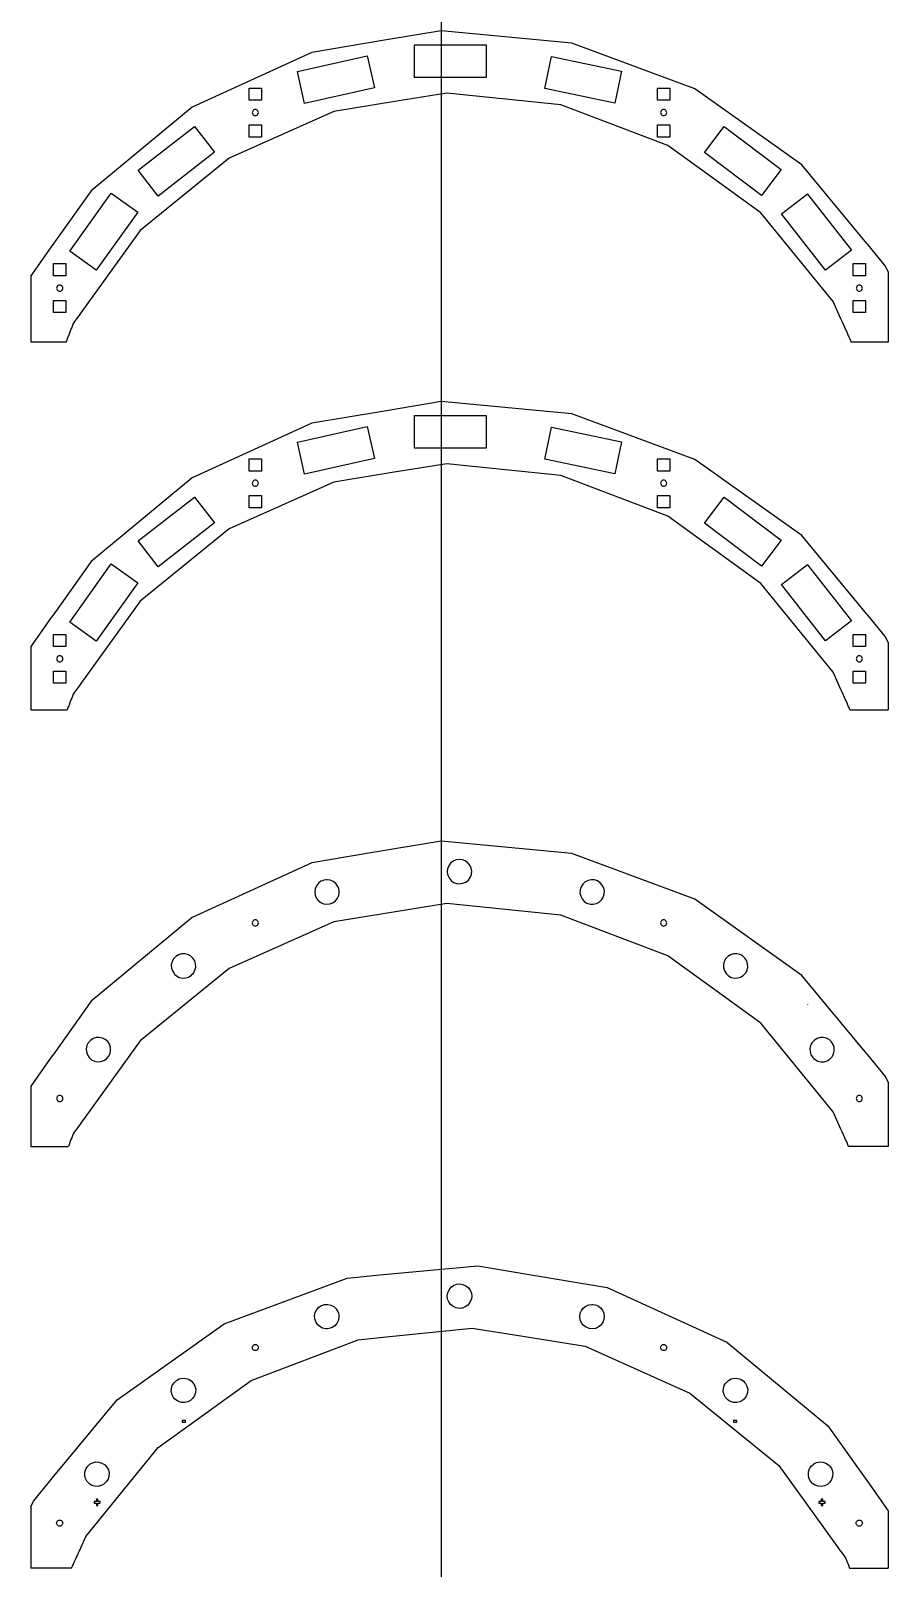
# Model space of a CAD drawing. Extents: x -935 to 1603, y -1243 to 219.
# Drawn here: x 116 to 536, y -1243 to -490 of the extents above; entities that cross this region are included whole.
import ezdxf

# ---------------------------------------------------------------- set-up
doc = ezdxf.new("R2010")
doc.units = 0
doc.header["$MEASUREMENT"] = 0
for name, color, linetype in [('+', 7, 'Continuous'), ('-', 7, 'Continuous'), ('-#1', 7, 'Continuous'), ('Layer0', 7, 'Continuous')]:
    doc.layers.add(name, color=color, linetype=linetype)

msp = doc.modelspace()

# ---------------------------------------------------------------- linework, layer by layer
at = {"layer": '+'}
for p, q in [((147.09, -1210.82), (147.09, -1211.56)), ((148.23, -1210.82), (147.09, -1210.82)), ((147.09, -1210.82, 0.2), (147.09, -1211.56, 0.2)), ((148.23, -1210.82, 0.2), (147.09, -1210.82, 0.2)), ((147.09, -1210.82), (147.09, -1210.82, 0.2)), ((147.09, -1211.56), (148.23, -1211.56)), ((147.09, -1211.56, 0.2), (148.23, -1211.56, 0.2)), ((147.09, -1211.56), (147.09, -1211.56, 0.2)), ((148.97, -1209.68), (148.23, -1209.68)), ((148.23, -1209.68), (148.23, -1210.82)), ((148.97, -1209.68, 0.2), (148.23, -1209.68, 0.2)), ((148.23, -1209.68, 0.2), (148.23, -1210.82, 0.2)), ((148.23, -1209.68), (148.23, -1209.68, 0.2)), ((148.23, -1210.82), (148.23, -1210.82, 0.2)), ((148.23, -1211.56), (148.23, -1212.7)), ((148.23, -1211.56, 0.2), (148.23, -1212.7, 0.2)), ((148.23, -1211.56), (148.23, -1211.56, 0.2)), ((148.97, -1210.82), (148.97, -1209.68)), ((148.97, -1210.82, 0.2), (148.97, -1209.68, 0.2)), ((148.97, -1209.68), (148.97, -1209.68, 0.2)), ((150.11, -1210.82), (148.97, -1210.82)), ((150.11, -1210.82, 0.2), (148.97, -1210.82, 0.2)), ((148.97, -1210.82), (148.97, -1210.82, 0.2)), ((148.97, -1212.7), (148.97, -1211.56)), ((148.97, -1211.56), (150.11, -1211.56)), ((148.97, -1212.7, 0.2), (148.97, -1211.56, 0.2)), ((148.97, -1211.56, 0.2), (150.11, -1211.56, 0.2)), ((148.97, -1211.56), (148.97, -1211.56, 0.2)), ((150.11, -1211.56), (150.11, -1210.82)), ((150.11, -1211.56, 0.2), (150.11, -1210.82, 0.2)), ((150.11, -1210.82), (150.11, -1210.82, 0.2)), ((150.11, -1211.56), (150.11, -1211.56, 0.2)), ((502.12, -1210.84), (502.12, -1211.58)), ((503.25, -1210.84), (502.12, -1210.84)), ((502.12, -1210.84, 0.2), (502.12, -1211.58, 0.2)), ((503.25, -1210.84, 0.2), (502.12, -1210.84, 0.2)), ((502.12, -1210.84), (502.12, -1210.84, 0.2)), ((502.12, -1211.58), (503.25, -1211.58)), ((502.12, -1211.58, 0.2), (503.25, -1211.58, 0.2)), ((502.12, -1211.58), (502.12, -1211.58, 0.2)), ((504, -1209.7), (503.25, -1209.7)), ((503.25, -1209.7), (503.25, -1210.84)), ((504, -1209.7, 0.2), (503.25, -1209.7, 0.2)), ((503.25, -1209.7, 0.2), (503.25, -1210.84, 0.2)), ((503.25, -1209.7), (503.25, -1209.7, 0.2)), ((503.25, -1210.84), (503.25, -1210.84, 0.2)), ((503.25, -1211.58), (503.25, -1212.72)), ((503.25, -1211.58, 0.2), (503.25, -1212.72, 0.2)), ((503.25, -1211.58), (503.25, -1211.58, 0.2)), ((504, -1210.84), (504, -1209.7)), ((504, -1210.84, 0.2), (504, -1209.7, 0.2)), ((504, -1209.7), (504, -1209.7, 0.2)), ((505.14, -1210.84), (504, -1210.84)), ((505.14, -1210.84, 0.2), (504, -1210.84, 0.2)), ((504, -1210.84), (504, -1210.84, 0.2)), ((504, -1212.72), (504, -1211.58)), ((504, -1211.58), (505.14, -1211.58)), ((504, -1212.72, 0.2), (504, -1211.58, 0.2)), ((504, -1211.58, 0.2), (505.14, -1211.58, 0.2)), ((504, -1211.58), (504, -1211.58, 0.2)), ((505.14, -1211.58), (505.14, -1210.84)), ((505.14, -1211.58, 0.2), (505.14, -1210.84, 0.2)), ((505.14, -1210.84), (505.14, -1210.84, 0.2)), ((505.14, -1211.58), (505.14, -1211.58, 0.2)), ((148.23, -1212.7), (148.97, -1212.7)), ((148.23, -1212.7, 0.2), (148.97, -1212.7, 0.2)), ((148.23, -1212.7), (148.23, -1212.7, 0.2)), ((148.97, -1212.7), (148.97, -1212.7, 0.2)), ((503.25, -1212.72), (504, -1212.72)), ((503.25, -1212.72, 0.2), (504, -1212.72, 0.2)), ((503.25, -1212.72), (503.25, -1212.72, 0.2)), ((504, -1212.72), (504, -1212.72, 0.2))]:
    msp.add_line(p, q, dxfattribs=at)
at = {"layer": '-'}
for p, q in [((460.25, -1171.08), (460.25, -1171.92)), ((461.95, -1171.08), (460.25, -1171.08)), ((460.25, -1171.08, 0.2), (460.25, -1171.92, 0.2)), ((461.95, -1171.08, 0.2), (460.25, -1171.08, 0.2)), ((460.25, -1171.08), (460.25, -1171.08, 0.2)), ((460.25, -1171.92), (461.95, -1171.92)), ((460.25, -1171.92, 0.2), (461.95, -1171.92, 0.2)), ((460.25, -1171.92), (460.25, -1171.92, 0.2)), ((461.95, -1171.92), (461.95, -1171.08)), ((461.95, -1171.92, 0.2), (461.95, -1171.08, 0.2)), ((461.95, -1171.08), (461.95, -1171.08, 0.2)), ((461.95, -1171.92), (461.95, -1171.92, 0.2))]:
    msp.add_line(p, q, dxfattribs=at)
at = {"layer": '-#1'}
for p, q in [((190.25, -1171.08), (190.25, -1171.92)), ((191.95, -1171.08), (190.25, -1171.08)), ((190.25, -1171.08, 0.2), (190.25, -1171.92, 0.2)), ((191.95, -1171.08, 0.2), (190.25, -1171.08, 0.2)), ((190.25, -1171.08), (190.25, -1171.08, 0.2)), ((190.25, -1171.92), (191.95, -1171.92)), ((190.25, -1171.92, 0.2), (191.95, -1171.92, 0.2)), ((190.25, -1171.92), (190.25, -1171.92, 0.2)), ((191.95, -1171.92), (191.95, -1171.08)), ((191.95, -1171.92, 0.2), (191.95, -1171.08, 0.2)), ((191.95, -1171.08), (191.95, -1171.08, 0.2)), ((191.95, -1171.92), (191.95, -1171.92, 0.2))]:
    msp.add_line(p, q, dxfattribs=at)
at = {"linetype": 'ByBlock'}
msp.add_xline((317.12, -282.67), (0, -1), dxfattribs=at)
at = {"layer": 'Layer0'}
for p, q in [((290.38, -494.79), (253.71, -500.98)), ((317.12, -490.27), (290.38, -494.79)), ((381.14, -496.34), (317.12, -490.27)), ((441.42, -518.76), (381.14, -496.34)), ((253.71, -500.98), (195.23, -527.74)), ((246.74, -510.26), (280.89, -502.56)), ((280.89, -502.56), (284.41, -518.17)), ((304.1, -513.2), (304.1, -497.2)), ((304.1, -497.2), (339.1, -497.2)), ((339.1, -497.2), (339.1, -513.2)), ((367.93, -518.54), (371.2, -502.88)), ((371.2, -502.88), (405.46, -510.03)), ((250.26, -525.87), (246.74, -510.26)), ((405.46, -510.03), (402.19, -525.69)), ((223.1, -524.36), (223.1, -518.36)), ((223.1, -518.36), (229.1, -518.36)), ((229.1, -518.36), (229.1, -524.36)), ((284.41, -518.17), (250.26, -525.87)), ((339.1, -513.2), (304.1, -513.2)), ((402.19, -525.69), (367.93, -518.54)), ((423.1, -524.36), (423.1, -518.36)), ((423.1, -518.36), (429.1, -518.36)), ((429.1, -518.36), (429.1, -524.36)), ((493.83, -556.03), (441.42, -518.76)), ((229.1, -524.36), (223.1, -524.36)), ((295.45, -524.79), (264.51, -529.77)), ((319.92, -520.85), (295.45, -524.79)), ((375.75, -526.57), (319.92, -520.85)), ((428.2, -546.55), (375.75, -526.57)), ((429.1, -524.36), (423.1, -524.36)), ((195.23, -527.74), (145.67, -568.73)), ((264.51, -529.77), (213.29, -552.73)), ((224.65, -529.97), (224.6, -530.36)), ((224.6, -530.36), (224.65, -530.75)), ((224.8, -529.61), (224.65, -529.97)), ((224.65, -530.75), (224.73, -530.93)), ((224.73, -530.93), (224.8, -531.11)), ((225.04, -529.3), (224.8, -529.61)), ((224.8, -531.11), (225.04, -531.42)), ((225.35, -529.06), (225.04, -529.3)), ((225.04, -531.42), (225.35, -531.66)), ((225.72, -528.91), (225.35, -529.06)), ((225.35, -531.66), (225.72, -531.81)), ((226.1, -528.86), (225.72, -528.91)), ((225.72, -531.81), (226.1, -531.86)), ((226.49, -528.91), (226.1, -528.86)), ((226.1, -531.86), (226.49, -531.81)), ((226.85, -529.06), (226.49, -528.91)), ((226.49, -531.81), (226.85, -531.66)), ((227.16, -529.3), (226.85, -529.06)), ((226.85, -531.66), (227.16, -531.42)), ((227.4, -529.61), (227.16, -529.3)), ((227.16, -531.42), (227.4, -531.11)), ((227.48, -529.79), (227.4, -529.61)), ((227.4, -531.11), (227.55, -530.75)), ((227.55, -529.97), (227.48, -529.79)), ((227.6, -530.36), (227.55, -529.97)), ((227.55, -530.75), (227.6, -530.36)), ((424.65, -529.97), (424.6, -530.36)), ((424.6, -530.36), (424.65, -530.75)), ((424.73, -529.79), (424.65, -529.97)), ((424.65, -530.75), (424.8, -531.11)), ((424.8, -529.61), (424.73, -529.79)), ((425.04, -529.3), (424.8, -529.61)), ((424.8, -531.11), (425.04, -531.42)), ((425.35, -529.06), (425.04, -529.3)), ((425.04, -531.42), (425.35, -531.66)), ((425.72, -528.91), (425.35, -529.06)), ((425.35, -531.66), (425.72, -531.81)), ((426.1, -528.86), (425.72, -528.91)), ((425.72, -531.81), (426.1, -531.86)), ((426.49, -528.91), (426.1, -528.86)), ((426.1, -531.86), (426.49, -531.81)), ((426.85, -529.06), (426.49, -528.91)), ((426.49, -531.81), (426.85, -531.66)), ((427.16, -529.3), (426.85, -529.06)), ((426.85, -531.66), (427.16, -531.42)), ((427.4, -529.61), (427.16, -529.3)), ((427.16, -531.42), (427.4, -531.11)), ((427.55, -529.97), (427.4, -529.61)), ((427.4, -531.11), (427.48, -530.93)), ((427.48, -530.93), (427.55, -530.75)), ((427.6, -530.36), (427.55, -529.97)), ((427.55, -530.75), (427.6, -530.36)), ((168.66, -558.6), (196.28, -537.1)), ((196.28, -537.1), (206.11, -549.73)), ((223.1, -536.36), (229.1, -536.36)), ((223.1, -542.36), (223.1, -536.36)), ((229.1, -536.36), (229.1, -542.36)), ((423.1, -536.36), (429.1, -536.36)), ((423.1, -542.36), (423.1, -536.36)), ((429.1, -536.36), (429.1, -542.36)), ((446.11, -549.94), (455.76, -537.18)), ((455.76, -537.18), (483.68, -558.29)), ((206.11, -549.73), (178.49, -571.23)), ((229.1, -542.36), (223.1, -542.36)), ((429.1, -542.36), (423.1, -542.36)), ((473.7, -579.42), (428.2, -546.55)), ((213.29, -552.73), (169.77, -588.17)), ((474.02, -571.05), (446.11, -549.94)), ((525.58, -594.42), (493.83, -556.03)), ((178.49, -571.23), (168.66, -558.6)), ((483.68, -558.29), (474.02, -571.05)), ((145.67, -568.73), (127.41, -594.41)), ((135.18, -598.33), (155.56, -569.87)), ((155.56, -569.87), (168.57, -579.19)), ((483.87, -580.01), (496.48, -570.16)), ((496.48, -570.16), (496.55, -570.25)), ((496.55, -570.25), (518.03, -597.74)), ((168.57, -579.19), (148.19, -607.64)), ((509.13, -622.95), (473.7, -579.42)), ((505.42, -607.59), (483.87, -580.01)), ((127.41, -594.41), (126.16, -596.17)), ((169.77, -588.17), (140.62, -628.5)), ((526.05, -594.98), (525.58, -594.42)), ((534.81, -605.59), (526.05, -594.98)), ((126.16, -596.17), (116.11, -610.31)), ((148.19, -607.64), (135.18, -598.33)), ((518.03, -597.74), (505.42, -607.59)), ((127.29, -604.37), (133.29, -604.37)), ((127.29, -610.37), (127.29, -604.37)), ((133.29, -604.37), (133.29, -610.37)), ((518.94, -604.37), (524.94, -604.37)), ((518.94, -610.37), (518.94, -604.37)), ((524.94, -604.37), (524.94, -610.37)), ((536.1, -608.4), (534.81, -605.59)), ((536.1, -608.4), (536.1, -642.76)), ((116.11, -610.31), (116.11, -642.76)), ((133.29, -610.37), (127.29, -610.37)), ((128.84, -615.98), (128.79, -616.37)), ((128.79, -616.37), (128.84, -616.75)), ((128.99, -615.62), (128.84, -615.98)), ((128.84, -616.75), (128.99, -617.12)), ((129.23, -615.3), (128.99, -615.62)), ((128.99, -617.12), (129.23, -617.43)), ((129.54, -615.07), (129.23, -615.3)), ((129.23, -617.43), (129.38, -617.55)), ((129.38, -617.55), (129.54, -617.66)), ((129.9, -614.92), (129.54, -615.07)), ((130.29, -614.87), (129.9, -614.92)), ((130.68, -614.92), (130.29, -614.87)), ((131.04, -615.07), (130.68, -614.92)), ((131.2, -615.19), (131.04, -615.07)), ((131.04, -617.66), (131.35, -617.43)), ((131.35, -615.3), (131.2, -615.19)), ((131.59, -615.62), (131.35, -615.3)), ((131.35, -617.43), (131.59, -617.12)), ((131.74, -615.98), (131.59, -615.62)), ((131.59, -617.12), (131.74, -616.75)), ((131.79, -616.37), (131.74, -615.98)), ((131.74, -616.75), (131.79, -616.37)), ((524.94, -610.37), (518.94, -610.37)), ((520.49, -615.98), (520.44, -616.37)), ((520.44, -616.37), (520.49, -616.75)), ((520.64, -615.62), (520.49, -615.98)), ((520.49, -616.75), (520.64, -617.12)), ((520.88, -615.3), (520.64, -615.62)), ((520.64, -617.12), (520.88, -617.43)), ((521.19, -615.07), (520.88, -615.3)), ((520.88, -617.43), (521.19, -617.66)), ((521.55, -614.92), (521.19, -615.07)), ((521.94, -614.87), (521.55, -614.92)), ((522.33, -614.92), (521.94, -614.87)), ((522.69, -615.07), (522.33, -614.92)), ((523, -615.3), (522.69, -615.07)), ((522.69, -617.66), (523, -617.43)), ((523.24, -615.62), (523, -615.3)), ((523, -617.43), (523.24, -617.12)), ((523.39, -615.98), (523.24, -615.62)), ((523.24, -617.12), (523.39, -616.75)), ((523.44, -616.37), (523.39, -615.98)), ((523.39, -616.75), (523.44, -616.37)), ((127.29, -622.37), (133.29, -622.37)), ((127.29, -628.37), (127.29, -622.37)), ((129.54, -617.66), (129.9, -617.81)), ((129.9, -617.81), (130.29, -617.87)), ((130.29, -617.87), (130.68, -617.81)), ((130.68, -617.81), (131.04, -617.66)), ((133.29, -622.37), (133.29, -628.37)), ((511.62, -628.5), (509.13, -622.95)), ((518.94, -628.37), (518.94, -622.37)), ((518.94, -622.37), (524.94, -622.37)), ((521.19, -617.66), (521.55, -617.81)), ((521.55, -617.81), (521.94, -617.87)), ((521.94, -617.87), (522.33, -617.81)), ((522.33, -617.81), (522.69, -617.66)), ((524.94, -622.37), (524.94, -628.37)), ((133.29, -628.37), (127.29, -628.37)), ((138.57, -631.34), (137.54, -632.76)), ((139.6, -629.92), (138.57, -631.34)), ((140.62, -628.5), (139.6, -629.92)), ((512.25, -629.92), (511.62, -628.5)), ((512.89, -631.34), (512.25, -629.92)), ((513.53, -632.76), (512.89, -631.34)), ((524.94, -628.37), (518.94, -628.37)), ((134.51, -639.92), (133.99, -641.28)), ((134.53, -639.86), (134.51, -639.92)), ((135.05, -638.5), (134.53, -639.86)), ((135.07, -638.44), (135.05, -638.5)), ((135.61, -637.02), (135.07, -638.44)), ((135.81, -636.5), (135.61, -637.02)), ((136.15, -635.6), (135.81, -636.5)), ((136.7, -634.18), (136.15, -635.6)), ((136.89, -633.66), (136.7, -634.18)), ((137.54, -632.76), (136.89, -633.66)), ((514.16, -634.18), (513.53, -632.76)), ((514.8, -635.6), (514.16, -634.18)), ((515.2, -636.5), (514.8, -635.6)), ((515.44, -637.02), (515.2, -636.5)), ((516.07, -638.44), (515.44, -637.02)), ((516.1, -638.5), (516.07, -638.44)), ((516.71, -639.86), (516.1, -638.5)), ((516.74, -639.92), (516.71, -639.86)), ((517.35, -641.28), (516.74, -639.92)), ((133.43, -642.76), (116.11, -642.76)), ((133.45, -642.7), (133.43, -642.76)), ((133.97, -641.34), (133.45, -642.7)), ((133.99, -641.28), (133.97, -641.34)), ((517.37, -641.34), (517.35, -641.28)), ((517.98, -642.7), (517.37, -641.34)), ((518.01, -642.76), (517.98, -642.7)), ((536.1, -642.76), (518.01, -642.76)), ((289.3, -676.57), (253.71, -682.58)), ((317.12, -671.87), (289.3, -676.57)), ((381.14, -677.94), (317.12, -671.87)), ((253.71, -682.58), (195.23, -709.34)), ((246.74, -691.86), (280.89, -684.16)), ((280.89, -684.16), (284.41, -699.77)), ((304.1, -678.8), (339.1, -678.8)), ((304.1, -694.8), (304.1, -678.8)), ((339.1, -678.8), (339.1, -694.8)), ((367.93, -700.14), (371.2, -684.48)), ((371.2, -684.48), (405.46, -691.63)), ((441.42, -700.36), (381.14, -677.94)), ((250.26, -707.47), (246.74, -691.86)), ((405.46, -691.63), (402.19, -707.29)), ((223.1, -705.96), (223.1, -699.96)), ((223.1, -699.96), (229.1, -699.96)), ((229.1, -699.96), (229.1, -705.96)), ((284.41, -699.77), (250.26, -707.47)), ((339.1, -694.8), (304.1, -694.8)), ((402.19, -707.29), (367.93, -700.14)), ((423.1, -705.96), (423.1, -699.96)), ((423.1, -699.96), (429.1, -699.96)), ((429.1, -699.96), (429.1, -705.96)), ((493.83, -737.63), (441.42, -700.36)), ((229.1, -705.96), (223.1, -705.96)), ((294.14, -706.6), (264.51, -711.37)), ((319.92, -702.45), (294.14, -706.6)), ((375.75, -708.17), (319.92, -702.45)), ((429.1, -705.96), (423.1, -705.96)), ((195.23, -709.34), (145.67, -750.33)), ((264.51, -711.37), (213.29, -734.33)), ((224.65, -711.57), (224.6, -711.96)), ((224.6, -711.96), (224.65, -712.35)), ((224.8, -711.21), (224.65, -711.57)), ((224.65, -712.35), (224.73, -712.53)), ((224.73, -712.53), (224.8, -712.71)), ((225.04, -710.9), (224.8, -711.21)), ((224.8, -712.71), (225.04, -713.02)), ((225.35, -710.66), (225.04, -710.9)), ((225.04, -713.02), (225.35, -713.26)), ((225.72, -710.51), (225.35, -710.66)), ((225.35, -713.26), (225.72, -713.41)), ((226.1, -710.46), (225.72, -710.51)), ((225.72, -713.41), (226.1, -713.46)), ((226.49, -710.51), (226.1, -710.46)), ((226.1, -713.46), (226.49, -713.41)), ((226.85, -710.66), (226.49, -710.51)), ((226.49, -713.41), (226.85, -713.26)), ((227.16, -710.9), (226.85, -710.66)), ((226.85, -713.26), (227.16, -713.02)), ((227.4, -711.21), (227.16, -710.9)), ((227.16, -713.02), (227.4, -712.71)), ((227.48, -711.39), (227.4, -711.21)), ((227.4, -712.71), (227.55, -712.35)), ((227.55, -711.57), (227.48, -711.39)), ((227.6, -711.96), (227.55, -711.57)), ((227.55, -712.35), (227.6, -711.96)), ((428.2, -728.15), (375.75, -708.17)), ((424.65, -711.57), (424.6, -711.96)), ((424.6, -711.96), (424.65, -712.35)), ((424.73, -711.39), (424.65, -711.57)), ((424.65, -712.35), (424.8, -712.71)), ((424.8, -711.21), (424.73, -711.39)), ((425.04, -710.9), (424.8, -711.21)), ((424.8, -712.71), (425.04, -713.02)), ((425.35, -710.66), (425.04, -710.9)), ((425.04, -713.02), (425.35, -713.26)), ((425.72, -710.51), (425.35, -710.66)), ((425.35, -713.26), (425.72, -713.41)), ((426.1, -710.46), (425.72, -710.51)), ((425.72, -713.41), (426.1, -713.46)), ((426.49, -710.51), (426.1, -710.46)), ((426.1, -713.46), (426.49, -713.41)), ((426.85, -710.66), (426.49, -710.51)), ((426.49, -713.41), (426.85, -713.26)), ((427.16, -710.9), (426.85, -710.66)), ((426.85, -713.26), (427.16, -713.02)), ((427.4, -711.21), (427.16, -710.9)), ((427.16, -713.02), (427.4, -712.71)), ((427.55, -711.57), (427.4, -711.21)), ((427.4, -712.71), (427.48, -712.53)), ((427.48, -712.53), (427.55, -712.35)), ((427.6, -711.96), (427.55, -711.57)), ((427.55, -712.35), (427.6, -711.96)), ((168.66, -740.2), (196.28, -718.7)), ((196.28, -718.7), (206.11, -731.33)), ((223.1, -717.96), (229.1, -717.96)), ((223.1, -723.96), (223.1, -717.96)), ((229.1, -717.96), (229.1, -723.96)), ((423.1, -717.96), (429.1, -717.96)), ((423.1, -723.96), (423.1, -717.96)), ((429.1, -717.96), (429.1, -723.96)), ((446.11, -731.54), (455.76, -718.78)), ((455.76, -718.78), (483.68, -739.89)), ((229.1, -723.96), (223.1, -723.96)), ((429.1, -723.96), (423.1, -723.96)), ((473.7, -761.02), (428.2, -728.15)), ((213.29, -734.33), (169.77, -769.77)), ((206.11, -731.33), (178.49, -752.83)), ((474.02, -752.65), (446.11, -731.54)), ((525.58, -776.02), (493.83, -737.63)), ((178.49, -752.83), (168.66, -740.2)), ((483.68, -739.89), (474.02, -752.65)), ((145.67, -750.33), (127.41, -776.01)), ((135.18, -779.93), (155.56, -751.47)), ((155.56, -751.47), (168.57, -760.79)), ((483.87, -761.61), (496.48, -751.76)), ((496.48, -751.76), (496.55, -751.85)), ((496.55, -751.85), (518.03, -779.34)), ((168.57, -760.79), (148.19, -789.24)), ((509.13, -804.55), (473.7, -761.02)), ((505.42, -789.19), (483.87, -761.61)), ((169.77, -769.77), (140.62, -810.1)), ((126.16, -777.77), (116.11, -791.91)), ((127.41, -776.01), (126.16, -777.77)), ((148.19, -789.24), (135.18, -779.93)), ((518.03, -779.34), (505.42, -789.19)), ((526.05, -776.58), (525.58, -776.02)), ((534.81, -787.19), (526.05, -776.58)), ((127.29, -785.97), (133.29, -785.97)), ((127.29, -791.97), (127.29, -785.97)), ((133.29, -785.97), (133.29, -791.97)), ((518.94, -785.97), (524.94, -785.97)), ((518.94, -791.97), (518.94, -785.97)), ((524.94, -785.97), (524.94, -791.97)), ((536.1, -790), (534.81, -787.19)), ((536.1, -790), (536.1, -822.94)), ((116.11, -791.91), (116.11, -822.94)), ((133.29, -791.97), (127.29, -791.97)), ((128.84, -797.58), (128.79, -797.97)), ((128.79, -797.97), (128.84, -798.35)), ((128.99, -797.22), (128.84, -797.58)), ((128.84, -798.35), (128.99, -798.72)), ((129.23, -796.9), (128.99, -797.22)), ((129.54, -796.67), (129.23, -796.9)), ((129.9, -796.52), (129.54, -796.67)), ((130.29, -796.47), (129.9, -796.52)), ((130.68, -796.52), (130.29, -796.47)), ((131.04, -796.67), (130.68, -796.52)), ((131.2, -796.79), (131.04, -796.67)), ((131.35, -796.9), (131.2, -796.79)), ((131.59, -797.22), (131.35, -796.9)), ((131.74, -797.58), (131.59, -797.22)), ((131.59, -798.72), (131.74, -798.35)), ((131.79, -797.97), (131.74, -797.58)), ((131.74, -798.35), (131.79, -797.97)), ((524.94, -791.97), (518.94, -791.97)), ((520.49, -797.58), (520.44, -797.97)), ((520.44, -797.97), (520.49, -798.35)), ((520.64, -797.22), (520.49, -797.58)), ((520.49, -798.35), (520.64, -798.72)), ((520.88, -796.9), (520.64, -797.22)), ((521.19, -796.67), (520.88, -796.9)), ((521.55, -796.52), (521.19, -796.67)), ((521.94, -796.47), (521.55, -796.52)), ((522.33, -796.52), (521.94, -796.47)), ((522.69, -796.67), (522.33, -796.52)), ((523, -796.9), (522.69, -796.67)), ((523.24, -797.22), (523, -796.9)), ((523.39, -797.58), (523.24, -797.22)), ((523.24, -798.72), (523.39, -798.35)), ((523.44, -797.97), (523.39, -797.58)), ((523.39, -798.35), (523.44, -797.97)), ((127.29, -803.97), (133.29, -803.97)), ((127.29, -809.97), (127.29, -803.97)), ((128.99, -798.72), (129.23, -799.03)), ((129.23, -799.03), (129.38, -799.15)), ((129.38, -799.15), (129.54, -799.26)), ((129.54, -799.26), (129.9, -799.41)), ((129.9, -799.41), (130.29, -799.47)), ((130.29, -799.47), (130.68, -799.41)), ((130.68, -799.41), (131.04, -799.26)), ((131.04, -799.26), (131.35, -799.03)), ((131.35, -799.03), (131.59, -798.72)), ((133.29, -803.97), (133.29, -809.97)), ((511.62, -810.1), (509.13, -804.55)), ((518.94, -809.97), (518.94, -803.97)), ((518.94, -803.97), (524.94, -803.97)), ((520.64, -798.72), (520.88, -799.03)), ((520.88, -799.03), (521.19, -799.26)), ((521.19, -799.26), (521.55, -799.41)), ((521.55, -799.41), (521.94, -799.47)), ((521.94, -799.47), (522.33, -799.41)), ((522.33, -799.41), (522.69, -799.26)), ((522.69, -799.26), (523, -799.03)), ((523, -799.03), (523.24, -798.72)), ((524.94, -803.97), (524.94, -809.97)), ((133.29, -809.97), (127.29, -809.97)), ((138.57, -812.94), (137.54, -814.36)), ((139.6, -811.52), (138.57, -812.94)), ((140.62, -810.1), (139.6, -811.52)), ((512.25, -811.52), (511.62, -810.1)), ((512.89, -812.94), (512.25, -811.52)), ((513.53, -814.36), (512.89, -812.94)), ((524.94, -809.97), (518.94, -809.97)), ((135.05, -820.1), (134.53, -821.46)), ((135.07, -820.04), (135.05, -820.1)), ((135.61, -818.62), (135.07, -820.04)), ((135.81, -818.1), (135.61, -818.62)), ((136.15, -817.2), (135.81, -818.1)), ((136.7, -815.78), (136.15, -817.2)), ((136.89, -815.26), (136.7, -815.78)), ((137.54, -814.36), (136.89, -815.26)), ((514.16, -815.78), (513.53, -814.36)), ((514.8, -817.2), (514.16, -815.78)), ((515.2, -818.1), (514.8, -817.2)), ((515.44, -818.62), (515.2, -818.1)), ((516.07, -820.04), (515.44, -818.62)), ((516.1, -820.1), (516.07, -820.04)), ((516.71, -821.46), (516.1, -820.1)), ((116.11, -822.94), (133.97, -822.94)), ((133.99, -822.88), (133.97, -822.94)), ((134.51, -821.52), (133.99, -822.88)), ((134.53, -821.46), (134.51, -821.52)), ((516.74, -821.52), (516.71, -821.46)), ((517.35, -822.88), (516.74, -821.52)), ((517.37, -822.94), (517.35, -822.88)), ((517.37, -822.94), (536.1, -822.94)), ((317.12, -887.27), (282.72, -893.08)), ((381.14, -893.34), (317.12, -887.27)), ((282.72, -893.08), (253.71, -897.98)), ((325.94, -896.2), (324.4, -896.45)), ((327.5, -896.37), (325.94, -896.2)), ((441.42, -915.76), (381.14, -893.34)), ((253.71, -897.98), (195.23, -924.74)), ((320.27, -900.8), (320.11, -902.36)), ((320.11, -902.36), (320.29, -903.53)), ((320.83, -899.34), (320.27, -900.8)), ((320.29, -903.53), (320.35, -903.91)), ((321.75, -898.07), (320.83, -899.34)), ((322.97, -897.09), (321.75, -898.07)), ((324.4, -896.45), (322.97, -897.09)), ((328.96, -896.93), (327.5, -896.37)), ((330.23, -897.85), (328.96, -896.93)), ((331.22, -899.06), (330.23, -897.85)), ((331.86, -900.49), (331.22, -899.06)), ((331.38, -905.06), (331.94, -903.6)), ((332.1, -902.04), (331.86, -900.49)), ((331.94, -903.6), (331.95, -903.53)), ((331.95, -903.53), (332.1, -902.04)), ((255.41, -910.57), (255.19, -912.12)), ((256.03, -909.14), (255.41, -910.57)), ((257, -907.91), (256.03, -909.14)), ((258.26, -906.97), (257, -907.91)), ((259.03, -906.66), (258.26, -906.97)), ((259.71, -906.39), (259.03, -906.66)), ((260.8, -906.26), (259.71, -906.39)), ((261.27, -906.21), (260.8, -906.26)), ((262.82, -906.43), (261.27, -906.21)), ((264.26, -907.05), (262.82, -906.43)), ((265.48, -908.02), (264.26, -907.05)), ((266.42, -909.28), (265.48, -908.02)), ((266.93, -910.55), (266.42, -909.28)), ((267, -910.73), (266.93, -910.55)), ((267.18, -912.29), (267, -910.73)), ((320.35, -903.91), (320.99, -905.34)), ((320.99, -905.34), (321.97, -906.55)), ((321.97, -906.55), (323.24, -907.47)), ((323.24, -907.47), (324.7, -908.03)), ((324.7, -908.03), (325.17, -908.08)), ((325.17, -908.08), (326.26, -908.2)), ((326.26, -908.2), (326.98, -908.08)), ((326.98, -908.08), (327.81, -907.95)), ((327.81, -907.95), (329.24, -907.31)), ((329.24, -907.31), (330.46, -906.33)), ((330.46, -906.33), (331.38, -905.06)), ((385.2, -911.13), (385.12, -912.7)), ((385.38, -910.56), (385.2, -911.13)), ((385.68, -909.64), (385.38, -910.56)), ((386.53, -908.33), (385.68, -909.64)), ((387.69, -907.27), (386.53, -908.33)), ((389.08, -906.56), (387.69, -907.27)), ((390.61, -906.23), (389.08, -906.56)), ((392.17, -906.3), (390.61, -906.23)), ((393.67, -906.78), (392.17, -906.3)), ((394.98, -907.63), (393.67, -906.78)), ((396.04, -908.79), (394.98, -907.63)), ((396.75, -910.18), (396.04, -908.79)), ((397.08, -911.71), (396.75, -910.18)), ((255.19, -912.12), (255.37, -913.68)), ((255.37, -913.68), (255.9, -915.02)), ((255.9, -915.02), (255.95, -915.13)), ((255.95, -915.13), (256.88, -916.39)), ((256.88, -916.39), (258.11, -917.36)), ((258.11, -917.36), (259.55, -917.98)), ((259.55, -917.98), (261.1, -918.2)), ((261.1, -918.2), (262.66, -918.02)), ((262.66, -918.02), (264.11, -917.44)), ((264.11, -917.44), (265.37, -916.51)), ((265.37, -916.51), (266.34, -915.28)), ((266.34, -915.28), (266.96, -913.84)), ((266.96, -913.84), (267.18, -912.29)), ((319.92, -917.85), (287.78, -923.02)), ((375.75, -923.57), (319.92, -917.85)), ((385.12, -912.7), (385.46, -914.23)), ((385.46, -914.23), (386.17, -915.62)), ((386.17, -915.62), (387.22, -916.78)), ((387.22, -916.78), (388.54, -917.63)), ((388.54, -917.63), (388.99, -917.77)), ((388.99, -917.77), (390.03, -918.11)), ((390.03, -918.11), (390.76, -918.14)), ((390.76, -918.14), (391.6, -918.19)), ((391.6, -918.19), (393.13, -917.85)), ((393.13, -917.85), (394.52, -917.14)), ((394.52, -917.14), (395.68, -916.08)), ((395.68, -916.08), (396.35, -915.04)), ((396.35, -915.04), (396.53, -914.77)), ((396.53, -914.77), (397.01, -913.28)), ((397.01, -913.28), (397.08, -911.71)), ((493.83, -953.03), (441.42, -915.76)), ((195.23, -924.74), (145.67, -965.73)), ((225.04, -926.3), (224.8, -926.61)), ((225.35, -926.06), (225.04, -926.3)), ((225.72, -925.91), (225.35, -926.06)), ((226.1, -925.86), (225.72, -925.91)), ((226.49, -925.91), (226.1, -925.86)), ((226.85, -926.06), (226.49, -925.91)), ((227.16, -926.3), (226.85, -926.06)), ((227.4, -926.61), (227.16, -926.3)), ((287.78, -923.02), (264.51, -926.77)), ((428.2, -943.55), (375.75, -923.57)), ((425.04, -926.3), (424.8, -926.61)), ((425.35, -926.06), (425.04, -926.3)), ((425.72, -925.91), (425.35, -926.06)), ((426.1, -925.86), (425.72, -925.91)), ((426.49, -925.91), (426.1, -925.86)), ((426.85, -926.06), (426.49, -925.91)), ((427.16, -926.3), (426.85, -926.06)), ((427.4, -926.61), (427.16, -926.3)), ((264.51, -926.77), (213.29, -949.73)), ((224.65, -926.97), (224.6, -927.36)), ((224.6, -927.36), (224.65, -927.75)), ((224.8, -926.61), (224.65, -926.97)), ((224.65, -927.75), (224.73, -927.93)), ((224.73, -927.93), (224.8, -928.11)), ((224.8, -928.11), (225.04, -928.42)), ((225.04, -928.42), (225.35, -928.66)), ((225.35, -928.66), (225.72, -928.81)), ((225.72, -928.81), (226.1, -928.86)), ((226.1, -928.86), (226.49, -928.81)), ((226.49, -928.81), (226.85, -928.66)), ((226.85, -928.66), (227.16, -928.42)), ((227.16, -928.42), (227.4, -928.11)), ((227.48, -926.79), (227.4, -926.61)), ((227.4, -928.11), (227.55, -927.75)), ((227.55, -926.97), (227.48, -926.79)), ((227.6, -927.36), (227.55, -926.97)), ((227.55, -927.75), (227.6, -927.36)), ((424.65, -926.97), (424.6, -927.36)), ((424.6, -927.36), (424.65, -927.75)), ((424.73, -926.79), (424.65, -926.97)), ((424.65, -927.75), (424.8, -928.11)), ((424.8, -926.61), (424.73, -926.79)), ((424.8, -928.11), (425.04, -928.42)), ((425.04, -928.42), (425.35, -928.66)), ((425.35, -928.66), (425.72, -928.81)), ((425.72, -928.81), (426.1, -928.86)), ((426.1, -928.86), (426.49, -928.81)), ((426.49, -928.81), (426.85, -928.66)), ((426.85, -928.66), (427.16, -928.42)), ((427.16, -928.42), (427.4, -928.11)), ((427.55, -926.97), (427.4, -926.61)), ((427.4, -928.11), (427.48, -927.93)), ((427.48, -927.93), (427.55, -927.75)), ((427.6, -927.36), (427.55, -926.97)), ((427.55, -927.75), (427.6, -927.36)), ((185.32, -946.29), (184.96, -947.82)), ((184.96, -947.82), (185.01, -949.38)), ((186.05, -944.91), (185.32, -946.29)), ((187.12, -943.76), (186.05, -944.91)), ((188.45, -942.94), (187.12, -943.76)), ((189.95, -942.48), (188.45, -942.94)), ((191.52, -942.43), (189.95, -942.48)), ((193.04, -942.78), (191.52, -942.43)), ((194.42, -943.52), (193.04, -942.78)), ((195.57, -944.59), (194.42, -943.52)), ((195.95, -945.2), (195.57, -944.59)), ((196.4, -945.92), (195.95, -945.2)), ((196.85, -947.42), (196.4, -945.92)), ((196.55, -950.51), (196.9, -948.98)), ((196.9, -948.98), (196.85, -947.42)), ((473.7, -976.42), (428.2, -943.55)), ((455.69, -946.29), (455.33, -947.82)), ((455.33, -947.82), (455.38, -949.38)), ((456.26, -945.21), (455.69, -946.29)), ((456.42, -944.91), (456.26, -945.21)), ((457.49, -943.76), (456.42, -944.91)), ((458.82, -942.94), (457.49, -943.76)), ((460.32, -942.48), (458.82, -942.94)), ((461.89, -942.43), (460.32, -942.48)), ((463.41, -942.78), (461.89, -942.43)), ((464.15, -943.18), (463.41, -942.78)), ((464.79, -943.52), (464.15, -943.18)), ((465.59, -944.27), (464.79, -943.52)), ((465.94, -944.59), (465.59, -944.27)), ((466.77, -945.92), (465.94, -944.59)), ((467.22, -947.42), (466.77, -945.92)), ((466.92, -950.51), (467.28, -948.98)), ((467.28, -948.98), (467.22, -947.42)), ((213.29, -949.73), (169.77, -985.17)), ((185.01, -949.38), (185.47, -950.88)), ((185.47, -950.88), (186.3, -952.21)), ((186.3, -952.21), (186.53, -952.43)), ((186.53, -952.43), (187.44, -953.28)), ((187.44, -953.28), (188.82, -954.02)), ((188.82, -954.02), (190.35, -954.37)), ((190.35, -954.37), (191.92, -954.32)), ((191.92, -954.32), (193.41, -953.86)), ((193.41, -953.86), (193.81, -953.61)), ((193.81, -953.61), (194.74, -953.03)), ((194.74, -953.03), (195.24, -952.5)), ((195.24, -952.5), (195.81, -951.89)), ((195.81, -951.89), (196.55, -950.51)), ((455.38, -949.38), (455.84, -950.88)), ((455.84, -950.88), (456.67, -952.21)), ((456.67, -952.21), (457.81, -953.28)), ((457.81, -953.28), (459.19, -954.02)), ((459.19, -954.02), (460.72, -954.37)), ((460.72, -954.37), (462.29, -954.32)), ((462.29, -954.32), (463.78, -953.86)), ((463.78, -953.86), (465.11, -953.03)), ((465.11, -953.03), (465.68, -952.43)), ((465.68, -952.43), (466.18, -951.89)), ((466.18, -951.89), (466.92, -950.51)), ((525.58, -991.42), (493.83, -953.03)), ((145.67, -965.73), (127.41, -991.41)), ((496.48, -967.16), (496.55, -967.25)), ((509.13, -1019.95), (473.7, -976.42)), ((169.77, -985.17), (140.62, -1025.5)), ((143.96, -986.71), (143.59, -987.46)), ((144.29, -986.06), (143.96, -986.71)), ((145.01, -985.24), (144.29, -986.06)), ((145.33, -984.88), (145.01, -985.24)), ((146.63, -984.02), (145.33, -984.88)), ((148.12, -983.53), (146.63, -984.02)), ((149.68, -983.43), (148.12, -983.53)), ((151.22, -983.75), (149.68, -983.43)), ((152.52, -984.4), (151.22, -983.75)), ((152.62, -984.45), (152.52, -984.4)), ((153.79, -985.49), (152.62, -984.45)), ((154.65, -986.79), (153.79, -985.49)), ((498.83, -985.93), (498.1, -987.32)), ((499.9, -984.79), (498.83, -985.93)), ((499.96, -984.75), (499.9, -984.79)), ((501.23, -983.96), (499.96, -984.75)), ((502.73, -983.5), (501.23, -983.96)), ((504.29, -983.44), (502.73, -983.5)), ((505.82, -983.8), (504.29, -983.44)), ((507.2, -984.53), (505.82, -983.8)), ((508.35, -985.6), (507.2, -984.53)), ((509.18, -986.93), (508.35, -985.6)), ((126.16, -993.17), (116.11, -1007.31)), ((127.41, -991.41), (126.16, -993.17)), ((143.59, -987.46), (143.27, -988.99)), ((143.27, -988.99), (143.37, -990.55)), ((143.37, -990.55), (143.86, -992.04)), ((143.86, -992.04), (144.72, -993.35)), ((144.72, -993.35), (145.27, -993.84)), ((145.27, -993.84), (145.89, -994.39)), ((151.88, -994.81), (153.19, -993.95)), ((153.19, -993.95), (154.23, -992.78)), ((154.23, -992.78), (154.93, -991.38)), ((155.15, -988.28), (154.65, -986.79)), ((154.93, -991.38), (155.24, -989.84)), ((155.24, -989.84), (155.15, -988.28)), ((498.1, -987.32), (497.75, -988.84)), ((497.75, -988.84), (497.8, -990.41)), ((497.8, -990.41), (498.26, -991.91)), ((498.26, -991.91), (498.51, -992.31)), ((498.51, -992.31), (499.09, -993.24)), ((499.09, -993.24), (499.62, -993.73)), ((499.62, -993.73), (500.24, -994.3)), ((506.21, -994.88), (507.24, -994.23)), ((507.24, -994.23), (507.54, -994.05)), ((507.54, -994.05), (508.6, -992.9)), ((508.6, -992.9), (509.34, -991.52)), ((509.64, -988.42), (509.18, -986.93)), ((509.34, -991.52), (509.69, -989.99)), ((509.69, -989.99), (509.64, -988.42)), ((526.05, -991.98), (525.58, -991.42)), ((534.81, -1002.59), (526.05, -991.98)), ((145.89, -994.39), (147.3, -995.09)), ((147.3, -995.09), (148.83, -995.4)), ((148.83, -995.4), (150.39, -995.31)), ((150.39, -995.31), (151.88, -994.81)), ((500.24, -994.3), (501.62, -995.04)), ((501.62, -995.04), (503.15, -995.39)), ((503.15, -995.39), (504.71, -995.33)), ((504.71, -995.33), (506.21, -994.88)), ((116.11, -1007.31), (116.11, -1036.92)), ((536.1, -1005.4), (534.81, -1002.59)), ((536.1, -1005.4), (536.1, -1036.92)), ((128.84, -1012.98), (128.79, -1013.37)), ((128.79, -1013.37), (128.84, -1013.75)), ((128.99, -1012.62), (128.84, -1012.98)), ((128.84, -1013.75), (128.99, -1014.12)), ((129.23, -1012.3), (128.99, -1012.62)), ((128.99, -1014.12), (129.23, -1014.43)), ((129.54, -1012.07), (129.23, -1012.3)), ((129.23, -1014.43), (129.38, -1014.55)), ((129.38, -1014.55), (129.54, -1014.66)), ((129.9, -1011.92), (129.54, -1012.07)), ((129.54, -1014.66), (129.9, -1014.81)), ((130.29, -1011.87), (129.9, -1011.92)), ((129.9, -1014.81), (130.29, -1014.87)), ((130.68, -1011.92), (130.29, -1011.87)), ((130.29, -1014.87), (130.68, -1014.81)), ((131.04, -1012.07), (130.68, -1011.92)), ((130.68, -1014.81), (131.04, -1014.66)), ((131.2, -1012.19), (131.04, -1012.07)), ((131.04, -1014.66), (131.35, -1014.43)), ((131.35, -1012.3), (131.2, -1012.19)), ((131.59, -1012.62), (131.35, -1012.3)), ((131.35, -1014.43), (131.59, -1014.12)), ((131.74, -1012.98), (131.59, -1012.62)), ((131.59, -1014.12), (131.74, -1013.75)), ((131.79, -1013.37), (131.74, -1012.98)), ((131.74, -1013.75), (131.79, -1013.37)), ((520.49, -1012.98), (520.44, -1013.37)), ((520.44, -1013.37), (520.49, -1013.75)), ((520.64, -1012.62), (520.49, -1012.98)), ((520.49, -1013.75), (520.64, -1014.12)), ((520.88, -1012.3), (520.64, -1012.62)), ((520.64, -1014.12), (520.88, -1014.43)), ((521.19, -1012.07), (520.88, -1012.3)), ((520.88, -1014.43), (521.19, -1014.66)), ((521.55, -1011.92), (521.19, -1012.07)), ((521.19, -1014.66), (521.55, -1014.81)), ((521.94, -1011.87), (521.55, -1011.92)), ((521.55, -1014.81), (521.94, -1014.87)), ((522.33, -1011.92), (521.94, -1011.87)), ((521.94, -1014.87), (522.33, -1014.81)), ((522.69, -1012.07), (522.33, -1011.92)), ((522.33, -1014.81), (522.69, -1014.66)), ((523, -1012.3), (522.69, -1012.07)), ((522.69, -1014.66), (523, -1014.43)), ((523.24, -1012.62), (523, -1012.3)), ((523, -1014.43), (523.24, -1014.12)), ((523.39, -1012.98), (523.24, -1012.62)), ((523.24, -1014.12), (523.39, -1013.75)), ((523.44, -1013.37), (523.39, -1012.98)), ((523.39, -1013.75), (523.44, -1013.37)), ((511.62, -1025.5), (509.13, -1019.95)), ((136.7, -1031.18), (136.15, -1032.6)), ((136.89, -1030.66), (136.7, -1031.18)), ((137.54, -1029.76), (136.89, -1030.66)), ((138.57, -1028.34), (137.54, -1029.76)), ((139.6, -1026.92), (138.57, -1028.34)), ((140.62, -1025.5), (139.6, -1026.92)), ((512.25, -1026.92), (511.62, -1025.5)), ((512.89, -1028.34), (512.25, -1026.92)), ((513.53, -1029.76), (512.89, -1028.34)), ((514.16, -1031.18), (513.53, -1029.76)), ((514.8, -1032.6), (514.16, -1031.18)), ((116.11, -1036.92), (134.51, -1036.92)), ((134.53, -1036.86), (134.51, -1036.92)), ((135.05, -1035.5), (134.53, -1036.86)), ((135.07, -1035.44), (135.05, -1035.5)), ((135.61, -1034.02), (135.07, -1035.44)), ((135.81, -1033.5), (135.61, -1034.02)), ((136.15, -1032.6), (135.81, -1033.5)), ((515.2, -1033.5), (514.8, -1032.6)), ((515.44, -1034.02), (515.2, -1033.5)), ((516.07, -1035.44), (515.44, -1034.02)), ((516.1, -1035.5), (516.07, -1035.44)), ((516.71, -1036.86), (516.1, -1035.5)), ((516.74, -1036.92), (516.71, -1036.86)), ((536.1, -1036.92), (516.74, -1036.92)), ((287.09, -1099.82), (335.09, -1095.27)), ((335.09, -1095.27), (362.21, -1099.85)), ((210.79, -1123.76), (271.06, -1101.34)), ((271.06, -1101.34), (287.09, -1099.82)), ((320.35, -1108.49), (320.99, -1107.06)), ((320.99, -1107.06), (321.97, -1105.85)), ((321.97, -1105.85), (323.24, -1104.93)), ((323.24, -1104.93), (324.7, -1104.37)), ((324.7, -1104.37), (326.26, -1104.2)), ((326.26, -1104.2), (327.81, -1104.45)), ((327.81, -1104.45), (329.24, -1105.09)), ((329.24, -1105.09), (330.46, -1106.07)), ((330.46, -1106.07), (331.38, -1107.34)), ((362.21, -1099.85), (398.5, -1105.98)), ((398.5, -1105.98), (456.98, -1132.74)), ((258.54, -1114.78), (260.03, -1114.3)), ((260.03, -1114.3), (261.6, -1114.23)), ((261.6, -1114.23), (263.13, -1114.56)), ((263.13, -1114.56), (264.52, -1115.27)), ((320.11, -1110.04), (320.35, -1108.49)), ((320.26, -1111.53), (320.11, -1110.04)), ((320.27, -1111.6), (320.26, -1111.53)), ((320.83, -1113.06), (320.27, -1111.6)), ((321.75, -1114.33), (320.83, -1113.06)), ((322.97, -1115.31), (321.75, -1114.33)), ((330.23, -1114.55), (328.96, -1115.47)), ((331.22, -1113.34), (330.23, -1114.55)), ((331.86, -1111.91), (331.22, -1113.34)), ((331.38, -1107.34), (331.94, -1108.8)), ((331.92, -1111.53), (331.86, -1111.91)), ((332.1, -1110.36), (331.92, -1111.53)), ((331.94, -1108.8), (332.1, -1110.36)), ((387.95, -1115.05), (389.39, -1114.43)), ((389.39, -1114.43), (390.94, -1114.21)), ((390.94, -1114.21), (391.41, -1114.26)), ((391.41, -1114.26), (392.5, -1114.39)), ((392.5, -1114.39), (393.17, -1114.66)), ((393.17, -1114.66), (393.95, -1114.97)), ((255.12, -1119.71), (255.46, -1118.18)), ((255.2, -1121.28), (255.12, -1119.71)), ((255.68, -1122.77), (255.2, -1121.28)), ((255.46, -1118.18), (256.17, -1116.79)), ((256.17, -1116.79), (257.22, -1115.63)), ((257.22, -1115.63), (258.54, -1114.78)), ((264.52, -1115.27), (265.68, -1116.33)), ((265.68, -1116.33), (266.53, -1117.64)), ((266.75, -1122.23), (266.04, -1123.62)), ((266.53, -1117.64), (266.82, -1118.56)), ((267.08, -1120.7), (266.75, -1122.23)), ((266.82, -1118.56), (267.01, -1119.13)), ((267.01, -1119.13), (267.08, -1120.7)), ((324.4, -1115.95), (322.97, -1115.31)), ((325.23, -1116.08), (324.4, -1115.95)), ((325.94, -1116.2), (325.23, -1116.08)), ((327.03, -1116.08), (325.94, -1116.2)), ((327.5, -1116.03), (327.03, -1116.08)), ((328.96, -1115.47), (327.5, -1116.03)), ((385.02, -1120.29), (385.21, -1118.73)), ((385.25, -1121.84), (385.02, -1120.29)), ((385.21, -1118.73), (385.28, -1118.55)), ((385.87, -1123.28), (385.25, -1121.84)), ((385.28, -1118.55), (385.79, -1117.28)), ((385.79, -1117.28), (386.72, -1116.02)), ((386.72, -1116.02), (387.95, -1115.05)), ((393.95, -1114.97), (395.21, -1115.91)), ((395.21, -1115.91), (396.18, -1117.14)), ((396.18, -1117.14), (396.8, -1118.57)), ((396.84, -1121.68), (396.3, -1123.02)), ((396.8, -1118.57), (397.02, -1120.12)), ((397.02, -1120.12), (396.84, -1121.68)), ((158.38, -1161.03), (210.79, -1123.76)), ((255.85, -1123.04), (255.68, -1122.77)), ((256.53, -1124.08), (255.85, -1123.04)), ((257.69, -1125.14), (256.53, -1124.08)), ((259.08, -1125.85), (257.69, -1125.14)), ((260.61, -1126.19), (259.08, -1125.85)), ((261.45, -1126.14), (260.61, -1126.19)), ((262.17, -1126.11), (261.45, -1126.14)), ((263.22, -1125.77), (262.17, -1126.11)), ((263.67, -1125.63), (263.22, -1125.77)), ((264.98, -1124.78), (263.67, -1125.63)), ((266.04, -1123.62), (264.98, -1124.78)), ((290.2, -1130.16), (332.29, -1125.85)), ((332.29, -1125.85), (357.14, -1129.85)), ((386.84, -1124.51), (385.87, -1123.28)), ((388.09, -1125.44), (386.84, -1124.51)), ((389.55, -1126.02), (388.09, -1125.44)), ((391.1, -1126.2), (389.55, -1126.02)), ((392.65, -1125.98), (391.1, -1126.2)), ((394.09, -1125.36), (392.65, -1125.98)), ((395.32, -1124.39), (394.09, -1125.36)), ((396.26, -1123.13), (395.32, -1124.39)), ((396.3, -1123.02), (396.26, -1123.13)), ((224, -1151.55), (276.45, -1131.57)), ((224.6, -1135.36), (224.65, -1134.97)), ((224.65, -1135.75), (224.6, -1135.36)), ((224.65, -1134.97), (224.8, -1134.61)), ((224.73, -1135.93), (224.65, -1135.75)), ((224.8, -1136.11), (224.73, -1135.93)), ((224.8, -1134.61), (225.04, -1134.3)), ((225.04, -1136.42), (224.8, -1136.11)), ((225.04, -1134.3), (225.35, -1134.06)), ((225.35, -1136.66), (225.04, -1136.42)), ((225.35, -1134.06), (225.72, -1133.91)), ((225.72, -1136.81), (225.35, -1136.66)), ((225.72, -1133.91), (226.1, -1133.86)), ((226.1, -1136.86), (225.72, -1136.81)), ((226.1, -1133.86), (226.49, -1133.91)), ((226.49, -1136.81), (226.1, -1136.86)), ((226.49, -1133.91), (226.85, -1134.06)), ((226.85, -1136.66), (226.49, -1136.81)), ((226.85, -1134.06), (227.16, -1134.3)), ((227.16, -1136.42), (226.85, -1136.66)), ((227.16, -1134.3), (227.4, -1134.61)), ((227.4, -1136.11), (227.16, -1136.42)), ((227.4, -1134.61), (227.48, -1134.79)), ((227.55, -1135.75), (227.4, -1136.11)), ((227.48, -1134.79), (227.55, -1134.97)), ((227.55, -1134.97), (227.6, -1135.36)), ((227.6, -1135.36), (227.55, -1135.75)), ((276.45, -1131.57), (290.2, -1130.16)), ((357.14, -1129.85), (387.7, -1134.77)), ((387.7, -1134.77), (438.91, -1157.73)), ((424.6, -1135.36), (424.65, -1134.97)), ((424.65, -1135.75), (424.6, -1135.36)), ((424.65, -1134.97), (424.73, -1134.79)), ((424.8, -1136.11), (424.65, -1135.75)), ((424.73, -1134.79), (424.8, -1134.61)), ((424.8, -1134.61), (425.04, -1134.3)), ((425.04, -1136.42), (424.8, -1136.11)), ((425.04, -1134.3), (425.35, -1134.06)), ((425.35, -1136.66), (425.04, -1136.42)), ((425.35, -1134.06), (425.72, -1133.91)), ((425.72, -1136.81), (425.35, -1136.66)), ((425.72, -1133.91), (426.1, -1133.86)), ((426.1, -1136.86), (425.72, -1136.81)), ((426.1, -1133.86), (426.49, -1133.91)), ((426.49, -1136.81), (426.1, -1136.86)), ((426.49, -1133.91), (426.85, -1134.06)), ((426.85, -1136.66), (426.49, -1136.81)), ((426.85, -1134.06), (427.16, -1134.3)), ((427.16, -1136.42), (426.85, -1136.66)), ((427.16, -1134.3), (427.4, -1134.61)), ((427.4, -1136.11), (427.16, -1136.42)), ((427.4, -1134.61), (427.55, -1134.97)), ((427.48, -1135.93), (427.4, -1136.11)), ((427.55, -1135.75), (427.48, -1135.93)), ((427.55, -1134.97), (427.6, -1135.36)), ((427.6, -1135.36), (427.55, -1135.75)), ((456.98, -1132.74), (506.54, -1173.73)), ((178.51, -1184.42), (224, -1151.55)), ((186.27, -1152.59), (186.61, -1152.27)), ((186.61, -1152.27), (187.41, -1151.52)), ((187.41, -1151.52), (188.05, -1151.18)), ((188.05, -1151.18), (188.79, -1150.78)), ((188.79, -1150.78), (190.32, -1150.43)), ((190.32, -1150.43), (191.89, -1150.48)), ((191.89, -1150.48), (193.38, -1150.94)), ((193.38, -1150.94), (194.71, -1151.76)), ((194.71, -1151.76), (195.78, -1152.91)), ((456.64, -1152.59), (457.78, -1151.52)), ((457.78, -1151.52), (459.16, -1150.78)), ((459.16, -1150.78), (460.69, -1150.43)), ((460.69, -1150.43), (462.26, -1150.48)), ((462.26, -1150.48), (463.75, -1150.94)), ((463.75, -1150.94), (465.08, -1151.76)), ((465.08, -1151.76), (466.15, -1152.91)), ((184.93, -1156.98), (184.98, -1155.42)), ((185.29, -1158.51), (184.93, -1156.98)), ((184.98, -1155.42), (185.44, -1153.92)), ((186.02, -1159.89), (185.29, -1158.51)), ((185.44, -1153.92), (186.27, -1152.59)), ((186.53, -1160.43), (186.02, -1159.89)), ((196.37, -1158.88), (195.54, -1160.21)), ((195.78, -1152.91), (195.94, -1153.21)), ((195.94, -1153.21), (196.52, -1154.29)), ((196.82, -1157.38), (196.37, -1158.88)), ((196.52, -1154.29), (196.88, -1155.82)), ((196.88, -1155.82), (196.82, -1157.38)), ((438.91, -1157.73), (482.44, -1193.17)), ((455.3, -1156.98), (455.35, -1155.42)), ((455.66, -1158.51), (455.3, -1156.98)), ((455.35, -1155.42), (455.81, -1153.92)), ((456.39, -1159.89), (455.66, -1158.51)), ((455.81, -1153.92), (456.26, -1153.2)), ((456.26, -1153.2), (456.64, -1152.59)), ((456.97, -1160.5), (456.39, -1159.89)), ((466.74, -1158.88), (465.91, -1160.21)), ((466.15, -1152.91), (466.89, -1154.29)), ((467.19, -1157.38), (466.74, -1158.88)), ((466.89, -1154.29), (467.25, -1155.82)), ((467.25, -1155.82), (467.19, -1157.38)), ((126.63, -1199.42), (158.38, -1161.03)), ((187.09, -1161.03), (186.53, -1160.43)), ((188.42, -1161.86), (187.09, -1161.03)), ((189.92, -1162.32), (188.42, -1161.86)), ((191.49, -1162.37), (189.92, -1162.32)), ((193.01, -1162.02), (191.49, -1162.37)), ((194.39, -1161.28), (193.01, -1162.02)), ((195.54, -1160.21), (194.39, -1161.28)), ((457.46, -1161.03), (456.97, -1160.5)), ((458.39, -1161.61), (457.46, -1161.03)), ((458.79, -1161.86), (458.39, -1161.61)), ((460.29, -1162.32), (458.79, -1161.86)), ((461.86, -1162.37), (460.29, -1162.32)), ((463.38, -1162.02), (461.86, -1162.37)), ((464.76, -1161.28), (463.38, -1162.02)), ((465.67, -1160.43), (464.76, -1161.28)), ((465.91, -1160.21), (465.67, -1160.43)), ((506.54, -1173.73), (524.8, -1199.41)), ((155.73, -1175.16), (155.66, -1175.25)), ((143.08, -1227.95), (178.51, -1184.42)), ((142.52, -1197.99), (142.57, -1196.42)), ((142.57, -1196.42), (143.03, -1194.93)), ((143.03, -1194.93), (143.86, -1193.6)), ((143.86, -1193.6), (145.01, -1192.53)), ((145.01, -1192.53), (146.39, -1191.8)), ((146.39, -1191.8), (147.92, -1191.44)), ((147.92, -1191.44), (149.48, -1191.5)), ((149.48, -1191.5), (150.98, -1191.96)), ((150.98, -1191.96), (152.25, -1192.75)), ((152.25, -1192.75), (152.31, -1192.79)), ((152.31, -1192.79), (153.37, -1193.93)), ((153.37, -1193.93), (154.11, -1195.32)), ((154.11, -1195.32), (154.46, -1196.84)), ((154.46, -1196.84), (154.41, -1198.41)), ((482.44, -1193.17), (511.58, -1233.5)), ((496.97, -1197.84), (497.06, -1196.28)), ((497.06, -1196.28), (497.55, -1194.79)), ((497.55, -1194.79), (498.42, -1193.49)), ((498.42, -1193.49), (499.59, -1192.45)), ((499.59, -1192.45), (499.69, -1192.4)), ((499.69, -1192.4), (500.99, -1191.75)), ((500.99, -1191.75), (502.52, -1191.43)), ((502.52, -1191.43), (504.09, -1191.53)), ((504.09, -1191.53), (505.57, -1192.02)), ((505.57, -1192.02), (506.88, -1192.88)), ((506.88, -1192.88), (507.19, -1193.24)), ((507.19, -1193.24), (507.92, -1194.06)), ((507.92, -1194.06), (508.25, -1194.71)), ((508.25, -1194.71), (508.62, -1195.46)), ((508.62, -1195.46), (508.93, -1196.99)), ((508.93, -1196.99), (508.84, -1198.55)), ((117.39, -1210.59), (126.16, -1199.98)), ((126.16, -1199.98), (126.63, -1199.42)), ((142.87, -1199.52), (142.52, -1197.99)), ((143.6, -1200.9), (142.87, -1199.52)), ((144.67, -1202.05), (143.6, -1200.9)), ((144.97, -1202.23), (144.67, -1202.05)), ((146, -1202.88), (144.97, -1202.23)), ((147.5, -1203.33), (146, -1202.88)), ((149.06, -1203.39), (147.5, -1203.33)), ((150.59, -1203.04), (149.06, -1203.39)), ((151.97, -1202.3), (150.59, -1203.04)), ((152.58, -1201.73), (151.97, -1202.3)), ((153.12, -1201.24), (152.58, -1201.73)), ((153.7, -1200.31), (153.12, -1201.24)), ((153.95, -1199.91), (153.7, -1200.31)), ((154.41, -1198.41), (153.95, -1199.91)), ((497.28, -1199.38), (496.97, -1197.84)), ((497.98, -1200.78), (497.28, -1199.38)), ((499.02, -1201.95), (497.98, -1200.78)), ((500.33, -1202.81), (499.02, -1201.95)), ((501.81, -1203.31), (500.33, -1202.81)), ((503.38, -1203.4), (501.81, -1203.31)), ((504.91, -1203.09), (503.38, -1203.4)), ((506.31, -1202.39), (504.91, -1203.09)), ((506.93, -1201.84), (506.31, -1202.39)), ((507.48, -1201.35), (506.93, -1201.84)), ((508.35, -1200.04), (507.48, -1201.35)), ((508.84, -1198.55), (508.35, -1200.04)), ((524.8, -1199.41), (526.04, -1201.17)), ((526.04, -1201.17), (536.1, -1215.31)), ((116.11, -1213.4), (117.39, -1210.59)), ((116.11, -1213.4), (116.11, -1243.5)), ((129.21, -1220.3), (129.52, -1220.07)), ((129.52, -1220.07), (129.88, -1219.92)), ((129.88, -1219.92), (130.27, -1219.87)), ((130.27, -1219.87), (130.66, -1219.92)), ((130.66, -1219.92), (131.02, -1220.07)), ((131.02, -1220.07), (131.33, -1220.3)), ((520.86, -1220.3), (521.01, -1220.19)), ((521.01, -1220.19), (521.17, -1220.07)), ((521.17, -1220.07), (521.53, -1219.92)), ((521.53, -1219.92), (521.92, -1219.87)), ((521.92, -1219.87), (522.3, -1219.92)), ((522.3, -1219.92), (522.67, -1220.07)), ((522.67, -1220.07), (522.98, -1220.3)), ((536.1, -1215.31), (536.1, -1243.5)), ((128.77, -1221.37), (128.82, -1220.98)), ((128.82, -1221.75), (128.77, -1221.37)), ((128.82, -1220.98), (128.97, -1220.62)), ((128.97, -1222.12), (128.82, -1221.75)), ((128.97, -1220.62), (129.21, -1220.3)), ((129.21, -1222.43), (128.97, -1222.12)), ((129.52, -1222.66), (129.21, -1222.43)), ((129.88, -1222.81), (129.52, -1222.66)), ((130.27, -1222.87), (129.88, -1222.81)), ((130.66, -1222.81), (130.27, -1222.87)), ((131.02, -1222.66), (130.66, -1222.81)), ((131.33, -1222.43), (131.02, -1222.66)), ((131.33, -1220.3), (131.57, -1220.62)), ((131.57, -1222.12), (131.33, -1222.43)), ((131.57, -1220.62), (131.72, -1220.98)), ((131.72, -1221.75), (131.57, -1222.12)), ((131.72, -1220.98), (131.77, -1221.37)), ((131.77, -1221.37), (131.72, -1221.75)), ((520.42, -1221.37), (520.47, -1220.98)), ((520.47, -1221.75), (520.42, -1221.37)), ((520.47, -1220.98), (520.62, -1220.62)), ((520.62, -1222.12), (520.47, -1221.75)), ((520.62, -1220.62), (520.86, -1220.3)), ((520.86, -1222.43), (520.62, -1222.12)), ((521.17, -1222.66), (520.86, -1222.43)), ((521.53, -1222.81), (521.17, -1222.66)), ((521.92, -1222.87), (521.53, -1222.81)), ((522.3, -1222.81), (521.92, -1222.87)), ((522.67, -1222.66), (522.3, -1222.81)), ((522.82, -1222.55), (522.67, -1222.66)), ((522.98, -1222.43), (522.82, -1222.55)), ((522.98, -1220.3), (523.22, -1220.62)), ((523.22, -1222.12), (522.98, -1222.43)), ((523.22, -1220.62), (523.37, -1220.98)), ((523.37, -1221.75), (523.22, -1222.12)), ((523.37, -1220.98), (523.42, -1221.37)), ((523.42, -1221.37), (523.37, -1221.75)), ((139.32, -1236.34), (139.95, -1234.92)), ((139.95, -1234.92), (140.59, -1233.5)), ((140.59, -1233.5), (143.08, -1227.95)), ((511.58, -1233.5), (512.61, -1234.92)), ((512.61, -1234.92), (513.64, -1236.34)), ((136.13, -1243.44), (136.77, -1242.02)), ((136.77, -1242.02), (137, -1241.5)), ((137, -1241.5), (137.41, -1240.6)), ((137.41, -1240.6), (138.04, -1239.18)), ((138.04, -1239.18), (138.68, -1237.76)), ((138.68, -1237.76), (139.32, -1236.34)), ((513.64, -1236.34), (514.66, -1237.76)), ((514.66, -1237.76), (515.31, -1238.66)), ((515.31, -1238.66), (515.51, -1239.18)), ((515.51, -1239.18), (516.05, -1240.6)), ((516.05, -1240.6), (516.4, -1241.5)), ((516.4, -1241.5), (516.59, -1242.02)), ((516.59, -1242.02), (517.13, -1243.44)), ((136.11, -1243.5), (116.11, -1243.5)), ((136.11, -1243.5), (136.13, -1243.44)), ((517.13, -1243.44), (517.16, -1243.5)), ((517.16, -1243.5), (536.1, -1243.5))]:
    msp.add_line(p, q, dxfattribs=at)

doc.saveas('drawing.dxf')
